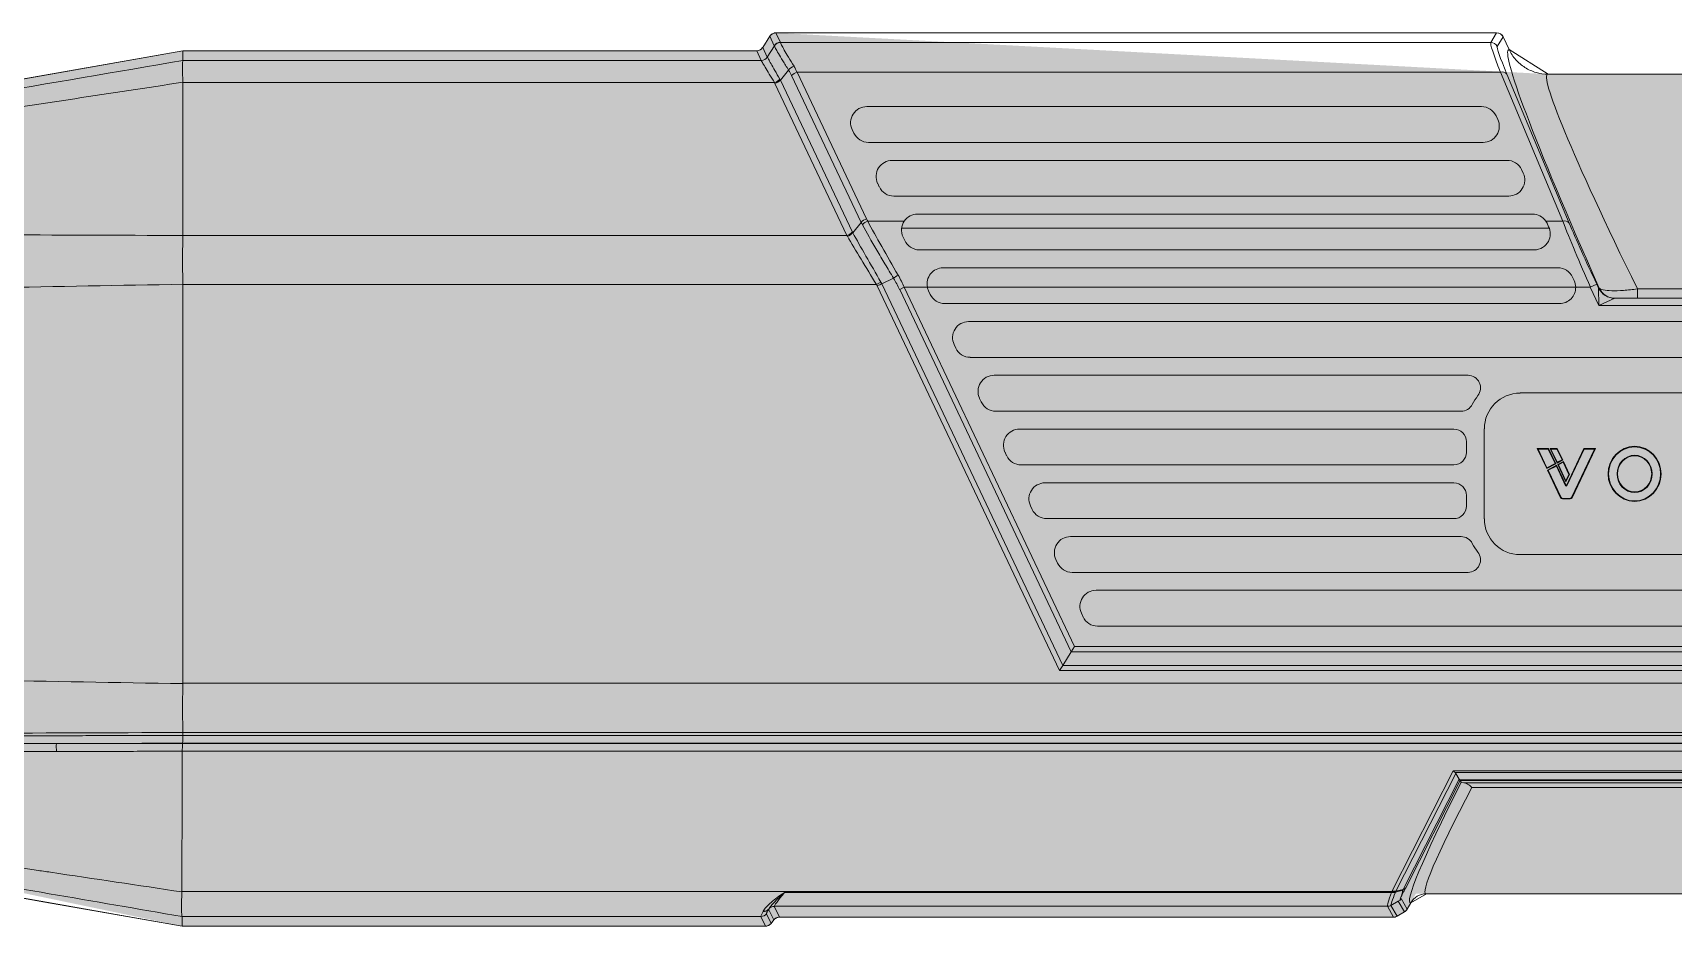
# Model space of a CAD drawing. Header units: millimetres. Extents: x 11482 to 13134, y 681 to 1782.
# Drawn here: x 12838.94 to 12851.9, y 1370.82 to 1377.87 of the extents above; entities that cross this region are included whole.
import ezdxf

# ---------------------------------------------------------------- set-up
doc = ezdxf.new("R2010")
doc.units = ezdxf.units.MM
doc.layers.add('di', color=7, linetype='Continuous')
doc.layers.add('xian', color=250, linetype='Continuous')

# ---------------------------------------------------------------- blocks, each defined once
blk = doc.blocks.new('al-cu')
at = {"layer": 'di', "lineweight": 0, "true_color": 0xffffff}
h = blk.add_hatch(color=7, dxfattribs=at)
h.dxf.hatch_style = 1
h.paths.add_polyline_path([(2170.59, 2624.204), (2170.781, 2618.942), (2170.781, 2618.94), (2170.854, 2617.838), (2170.854, 2614.083), (2170.464, 2611.874), (2170.428, 2611.829), (2170.379, 2611.811), (2170.131, 2610.404), (2170.059, 2610.344), (2169.705, 2610.344), (2169.696, 2610.067), (2169.696, 2610.067), (2169.696, 2610.062), (2169.66, 2609.052), (2169.66, 2609.047), (2169.657, 2609.034), (2169.652, 2609.025), (2169.643, 2609.012), (2169.637, 2609.007), (2169.627, 2609.001), (2169.616, 2608.998), (2169.609, 2608.996), (2169.602, 2608.996), (2169.589, 2608.996), (2169.589, 2607.247), (2164.917, 2607.247), (2164.874, 2608.499), (2164.926, 2608.559), (2164.926, 2609.887), (2164.822, 2609.974), (2164.819, 2610.062), (2164.729, 2610.263), (2164.304, 2610.433), (2163.956, 2612.41), (2164.009, 2612.529), (2163.734, 2614.089), (2163.734, 2618.756), (2163.588, 2624.776), (2163.589, 2624.785), (2163.59, 2624.793), (2163.594, 2624.801), (2163.6, 2624.811), (2163.606, 2624.818), (2163.615, 2624.825), (2163.621, 2624.828), (2163.924, 2624.972), (2163.924, 2628.647), (2163.588, 2634.928), (2163.589, 2634.938), (2163.59, 2634.943), (2163.593, 2634.951), (2163.597, 2634.959), (2163.603, 2634.967), (2163.608, 2634.972), (2163.615, 2634.977), (2163.734, 2635.051), (2163.734, 2639.752), (2164.009, 2641.312), (2164.309, 2643.437), (2164.381, 2643.497), (2164.809, 2643.497), (2164.856, 2644.8), (2164.858, 2644.807), (2164.862, 2644.816), (2164.868, 2644.824), (2164.875, 2644.831), (2164.882, 2644.836), (2164.892, 2644.841), (2164.901, 2644.844), (2164.91, 2644.845), (2164.926, 2644.845), (2164.926, 2646.594), (2169.597, 2646.594), (2169.641, 2645.342), (2169.589, 2645.282), (2169.589, 2644.845), (2169.606, 2644.845), (2169.612, 2644.844), (2169.619, 2644.842), (2169.629, 2644.838), (2169.637, 2644.833), (2169.643, 2644.828), (2169.648, 2644.822), (2169.654, 2644.812), (2169.657, 2644.805), (2169.659, 2644.797), (2169.66, 2644.789), (2169.696, 2643.778), (2170.313, 2642.403), (2170.373, 2642.062), (2170.854, 2639.758), (2170.854, 2635.012), (2170.853, 2635.006), (2170.853, 2635.002), (2170.851, 2634.996), (2170.849, 2634.99), (2170.848, 2634.987), (2170.844, 2634.98), (2170.841, 2634.976), (2170.837, 2634.972), (2170.834, 2634.969), (2170.831, 2634.966), (2170.781, 2634.927), (2170.781, 2629.904), (2170.781, 2629.901), (2170.78, 2629.896), (2170.779, 2629.891), (2170.778, 2629.887), (2170.776, 2629.881), (2170.773, 2629.874), (2170.738, 2629.815), (2170.734, 2629.809), (2170.731, 2629.806), (2170.728, 2629.802), (2170.723, 2629.798), (2170.72, 2629.795), (2170.716, 2629.793), (2170.59, 2629.722)])
at = {"layer": 'di', "color": 18, "lineweight": 0, "true_color": 0x000000}
for points in [[(2170.831, 2634.966), (2170.834, 2634.969), (2170.837, 2634.972), (2170.841, 2634.976), (2170.844, 2634.98), (2170.848, 2634.987), (2170.849, 2634.99), (2170.851, 2634.996), (2170.853, 2635.002), (2170.853, 2635.006), (2170.854, 2635.012), (2170.854, 2639.758), (2170.464, 2641.967)], [(2164.009, 2641.312), (2163.734, 2639.752), (2163.734, 2635.084), (2163.733, 2635.077), (2163.732, 2635.07), (2163.729, 2635.062), (2163.725, 2635.054), (2163.719, 2635.046), (2163.711, 2635.039), (2163.707, 2635.035), (2163.615, 2634.977), (2163.608, 2634.972), (2163.603, 2634.967), (2163.597, 2634.959), (2163.593, 2634.951), (2163.59, 2634.943), (2163.589, 2634.938), (2163.588, 2634.928), (2163.588, 2629.065), (2163.59, 2629.05), (2163.593, 2629.041), (2163.597, 2629.034), (2163.603, 2629.025), (2163.61, 2629.019), (2163.621, 2629.012), (2163.724, 2628.964), (2163.924, 2628.647), (2163.924, 2625.194)], [(2170.59, 2624.204), (2170.59, 2629.637), (2170.664, 2629.764), (2170.716, 2629.793), (2170.72, 2629.795), (2170.723, 2629.798), (2170.728, 2629.802), (2170.731, 2629.806), (2170.734, 2629.809), (2170.738, 2629.815), (2170.773, 2629.874), (2170.776, 2629.881), (2170.778, 2629.887), (2170.779, 2629.891), (2170.78, 2629.896), (2170.781, 2629.901), (2170.781, 2629.904), (2170.781, 2634.899), (2170.781, 2634.907), (2170.782, 2634.912), (2170.783, 2634.915), (2170.784, 2634.918), (2170.785, 2634.922), (2170.787, 2634.925), (2170.788, 2634.928), (2170.79, 2634.93), (2170.792, 2634.933), (2170.794, 2634.935), (2170.796, 2634.938), (2170.799, 2634.941), (2170.801, 2634.943), (2170.803, 2634.945), (2170.831, 2634.966)]]:
    blk.add_lwpolyline(points, dxfattribs=at)
at = {"layer": 'xian', "color": 18, "lineweight": 0, "true_color": 0x000000}
for p, q in [((2164.009, 2641.312), (2163.734, 2639.752)), ((2163.812, 2639.752), (2163.734, 2639.752)), ((2163.734, 2635.084), (2163.734, 2639.752)), ((2163.812, 2635.047), (2163.812, 2639.752)), ((2163.993, 2639.752), (2165.235, 2639.752)), ((2163.993, 2639.752), (2163.993, 2634.94)), ((2165.235, 2634.351), (2165.235, 2639.752)), ((2168.878, 2639.752), (2165.636, 2639.752)), ((2165.636, 2639.752), (2165.636, 2634.11)), ((2168.878, 2639.752), (2168.878, 2614.089)), ((2169.279, 2614.089), (2169.279, 2639.752)), ((2169.302, 2639.752), (2169.279, 2639.752)), ((2169.302, 2639.752), (2169.302, 2614.089)), ((2169.365, 2614.087), (2169.365, 2639.754)), ((2169.365, 2639.754), (2169.365, 2639.754)), ((2169.368, 2639.754), (2169.365, 2639.754)), ((2169.368, 2639.754), (2169.368, 2639.754)), ((2169.368, 2639.754), (2169.368, 2614.086)), ((2169.431, 2614.084), (2169.431, 2639.757)), ((2169.431, 2639.757), (2169.431, 2639.757)), ((2169.437, 2639.757), (2169.431, 2639.757)), ((2170.571, 2629.917), (2170.571, 2639.759)), ((2170.775, 2639.758), (2170.775, 2635.05)), ((2170.854, 2639.758), (2170.854, 2635.012)), ((2163.615, 2634.977), (2163.707, 2635.035)), ((2163.693, 2634.941), (2163.615, 2634.977)), ((2163.694, 2634.94), (2163.785, 2634.998)), ((2163.707, 2635.035), (2163.785, 2634.998)), ((2163.812, 2635.047), (2163.734, 2635.084)), ((2170.715, 2634.987), (2170.803, 2634.945)), ((2170.831, 2634.966), (2170.752, 2635.004)), ((2170.775, 2635.05), (2170.854, 2635.012)), ((2170.803, 2634.945), (2170.831, 2634.966)), ((2163.588, 2634.928), (2163.666, 2634.891)), ((2163.588, 2634.928), (2163.588, 2629.065)), ((2163.666, 2634.891), (2163.666, 2629.113)), ((2163.891, 2634.825), (2163.973, 2634.891)), ((2163.973, 2634.891), (2165.208, 2634.306)), ((2165.235, 2634.351), (2164, 2634.936)), ((2170.579, 2629.921), (2170.579, 2634.859)), ((2170.692, 2634.941), (2170.692, 2629.954)), ((2170.781, 2634.899), (2170.692, 2634.941)), ((2170.781, 2634.899), (2170.781, 2629.904)), ((2163.908, 2634.756), (2165.102, 2634.19)), ((2163.908, 2634.529), (2163.908, 2634.756)), ((2165.13, 2634.234), (2163.936, 2634.8)), ((2163.908, 2629.035), (2163.908, 2634.529)), ((2164.375, 2634.308), (2164.404, 2634.294)), ((2165.13, 2634.234), (2165.215, 2634.303)), ((2164.187, 2634.189), (2164.187, 2629.188)), ((2164.479, 2629.174), (2164.479, 2634.175)), ((2165.12, 2634.181), (2165.12, 2633.884)), ((2164.812, 2634.1), (2164.841, 2634.087)), ((2165.584, 2633.971), (2165.629, 2634.066)), ((2165.616, 2634.074), (2165.636, 2634.11)), ((2165.629, 2634.066), (2168.733, 2632.595)), ((2168.774, 2632.622), (2165.646, 2634.104)), ((2164.625, 2628.981), (2164.625, 2633.982)), ((2164.916, 2633.968), (2164.916, 2628.967)), ((2165.176, 2633.905), (2165.176, 2628.637)), ((2165.249, 2633.893), (2165.278, 2633.879)), ((2165.657, 2633.884), (2165.675, 2633.921)), ((2168.621, 2632.525), (2165.675, 2633.921)), ((2165.062, 2633.775), (2165.062, 2628.774)), ((2165.353, 2633.761), (2165.353, 2628.76)), ((2165.657, 2633.696), (2165.657, 2633.884)), ((2165.657, 2633.884), (2168.58, 2632.499)), ((2165.657, 2628.422), (2165.657, 2633.696)), ((2165.715, 2633.672), (2165.686, 2633.686)), ((2165.499, 2628.567), (2165.499, 2633.568)), ((2165.79, 2628.553), (2165.79, 2633.554)), ((2165.936, 2620.48), (2165.936, 2633.36)), ((2166.153, 2633.465), (2166.123, 2633.479)), ((2166.228, 2620.494), (2166.228, 2633.347)), ((2166.59, 2633.258), (2166.561, 2633.272)), ((2166.373, 2629.298), (2166.373, 2633.153)), ((2166.665, 2629.354), (2166.665, 2633.139)), ((2167.027, 2633.051), (2166.998, 2633.064)), ((2166.81, 2629.413), (2166.81, 2632.946)), ((2167.102, 2629.413), (2167.102, 2632.932)), ((2167.464, 2632.843), (2167.435, 2632.857)), ((2167.248, 2629.413), (2167.248, 2632.739)), ((2167.539, 2629.413), (2167.539, 2632.725)), ((2167.901, 2632.636), (2167.872, 2632.65)), ((2168.621, 2632.525), (2168.733, 2632.595)), ((2168.733, 2632.595), (2168.774, 2632.622)), ((2168.733, 2632.595), (2168.733, 2621.245)), ((2168.774, 2621.219), (2168.774, 2632.622)), ((2167.685, 2629.354), (2167.685, 2632.532)), ((2167.976, 2629.298), (2167.976, 2632.518)), ((2168.339, 2632.429), (2168.309, 2632.443)), ((2168.58, 2632.499), (2168.621, 2632.525)), ((2168.58, 2632.499), (2168.58, 2621.342)), ((2168.621, 2621.316), (2168.621, 2632.525)), ((2168.122, 2621.516), (2168.122, 2632.324)), ((2168.414, 2632.311), (2168.414, 2621.53)), ((2169.591, 2629.419), (2170.567, 2629.915)), ((2170.649, 2629.865), (2170.684, 2629.925)), ((2170.773, 2629.874), (2170.684, 2629.925)), ((2170.692, 2629.954), (2170.781, 2629.904)), ((2170.568, 2629.885), (2169.611, 2629.398)), ((2169.657, 2629.369), (2170.555, 2629.826)), ((2170.542, 2629.805), (2169.669, 2629.361)), ((2170.555, 2629.826), (2170.568, 2629.885)), ((2170.561, 2629.829), (2170.576, 2629.888)), ((2170.628, 2629.843), (2170.641, 2629.851)), ((2170.716, 2629.793), (2170.628, 2629.843)), ((2170.641, 2629.851), (2170.649, 2629.865)), ((2170.649, 2629.865), (2170.738, 2629.815)), ((2170.716, 2629.793), (2170.664, 2629.764)), ((2170.773, 2629.874), (2170.738, 2629.815)), ((2170.59, 2629.637), (2170.59, 2624.204)), ((2169.591, 2629.419), (2169.591, 2624.422)), ((2169.604, 2624.437), (2169.604, 2629.404)), ((2169.611, 2629.398), (2169.657, 2629.369)), ((2169.663, 2629.366), (2169.663, 2624.474)), ((2169.669, 2624.478), (2169.669, 2629.363)), ((2169.669, 2629.361), (2169.683, 2629.354)), ((2167, 2629.311), (2166.913, 2629.311)), ((2167.437, 2629.311), (2167.35, 2629.311)), ((2169.687, 2629.333), (2169.687, 2624.508)), ((2169.725, 2624.575), (2169.725, 2629.266)), ((2163.666, 2629.113), (2163.588, 2629.065)), ((2166.809, 2629.166), (2167.541, 2629.166)), ((2163.621, 2629.012), (2163.699, 2629.06)), ((2163.724, 2628.964), (2163.621, 2629.012)), ((2165.12, 2628.527), (2163.908, 2629.035)), ((2163.923, 2628.982), (2165.135, 2628.475)), ((2164.262, 2629.07), (2164.292, 2629.056)), ((2164.7, 2628.863), (2164.729, 2628.849)), ((2166.517, 2624.969), (2166.517, 2628.874)), ((2167.832, 2628.874), (2167.832, 2624.969)), ((2166.968, 2628.735), (2167.131, 2628.658)), ((2166.973, 2628.728), (2166.968, 2628.735)), ((2166.968, 2628.642), (2166.968, 2628.735)), ((2166.973, 2628.728), (2167.125, 2628.656)), ((2166.973, 2628.645), (2166.973, 2628.728)), ((2163.924, 2625.194), (2163.924, 2628.647)), ((2165.12, 2628.665), (2165.12, 2628.527)), ((2165.137, 2628.655), (2165.166, 2628.642)), ((2166.973, 2628.645), (2166.968, 2628.642)), ((2167.092, 2628.584), (2166.968, 2628.642)), ((2166.973, 2628.623), (2166.968, 2628.63)), ((2166.968, 2628.572), (2166.968, 2628.63)), ((2166.968, 2628.63), (2167.087, 2628.574)), ((2166.973, 2628.575), (2166.968, 2628.572)), ((2167.062, 2628.527), (2166.968, 2628.572)), ((2167.09, 2628.589), (2166.973, 2628.645)), ((2166.973, 2628.575), (2166.973, 2628.623)), ((2166.973, 2628.623), (2167.081, 2628.572)), ((2167.06, 2628.533), (2166.973, 2628.575)), ((2167.081, 2628.572), (2167.06, 2628.533)), ((2167.087, 2628.574), (2167.062, 2628.527)), ((2167.075, 2628.521), (2167.1, 2628.567)), ((2167.081, 2628.572), (2167.087, 2628.574)), ((2167.081, 2628.523), (2167.102, 2628.562)), ((2167.125, 2628.656), (2167.09, 2628.589)), ((2167.09, 2628.589), (2167.092, 2628.584)), ((2167.131, 2628.658), (2167.092, 2628.584)), ((2167.102, 2628.562), (2167.1, 2628.567)), ((2167.1, 2628.567), (2167.241, 2628.501)), ((2167.102, 2628.562), (2167.231, 2628.501)), ((2167.105, 2628.577), (2167.145, 2628.652)), ((2167.111, 2628.579), (2167.105, 2628.577)), ((2167.269, 2628.5), (2167.105, 2628.577)), ((2167.111, 2628.579), (2167.146, 2628.646)), ((2167.271, 2628.504), (2167.111, 2628.579)), ((2167.125, 2628.656), (2167.131, 2628.658)), ((2167.146, 2628.646), (2167.145, 2628.652)), ((2167.145, 2628.652), (2167.369, 2628.545)), ((2167.146, 2628.646), (2167.367, 2628.541)), ((2165.574, 2628.448), (2165.603, 2628.434)), ((2165.657, 2628.303), (2165.657, 2628.422)), ((2166.968, 2628.356), (2167.269, 2628.498)), ((2167.369, 2628.452), (2166.968, 2628.262)), ((2166.973, 2628.353), (2167.271, 2628.494)), ((2167.367, 2628.456), (2166.973, 2628.269)), ((2167.06, 2628.533), (2167.062, 2628.527)), ((2167.081, 2628.523), (2167.075, 2628.521)), ((2167.18, 2628.472), (2167.075, 2628.521)), ((2167.18, 2628.477), (2167.081, 2628.523)), ((2167.231, 2628.501), (2167.18, 2628.477)), ((2167.241, 2628.501), (2167.18, 2628.472)), ((2167.18, 2628.477), (2167.18, 2628.472)), ((2167.231, 2628.501), (2167.241, 2628.501)), ((2167.271, 2628.504), (2167.269, 2628.5)), ((2167.271, 2628.494), (2167.269, 2628.498)), ((2167.367, 2628.541), (2167.369, 2628.545)), ((2167.367, 2628.456), (2167.369, 2628.452)), ((2167.375, 2628.529), (2167.375, 2628.468)), ((2167.375, 2628.529), (2167.379, 2628.529)), ((2167.375, 2628.468), (2167.379, 2628.468)), ((2167.379, 2628.529), (2167.379, 2628.468)), ((2165.632, 2628.251), (2165.657, 2628.303)), ((2165.805, 2628.233), (2165.657, 2628.303)), ((2166.973, 2628.353), (2166.968, 2628.356)), ((2166.968, 2628.262), (2166.968, 2628.356)), ((2166.973, 2628.269), (2166.973, 2628.353)), ((2165.632, 2628.251), (2165.664, 2628.236)), ((2165.805, 2628.233), (2165.664, 2628.236)), ((2165.664, 2628.235), (2165.664, 2628.232)), ((2165.747, 2628.104), (2165.805, 2628.233)), ((2165.805, 2625.608), (2165.805, 2628.233)), ((2166.973, 2628.269), (2166.968, 2628.262)), ((2167.175, 2628.154), (2167.175, 2628.159)), ((2165.747, 2628.104), (2165.747, 2625.737)), ((2167.175, 2628.086), (2167.175, 2628.082)), ((2165.671, 2627.92), (2165.747, 2627.92)), ((2165.671, 2627.92), (2165.671, 2625.92)), ((2166.955, 2627.943), (2166.95, 2627.943)), ((2167.023, 2627.943), (2167.027, 2627.943)), ((2167.327, 2627.943), (2167.322, 2627.943)), ((2167.395, 2627.943), (2167.399, 2627.943)), ((2167.175, 2627.8), (2167.175, 2627.804)), ((2167.175, 2627.731), (2167.175, 2627.727))]:
    blk.add_line(p, q, dxfattribs=at)
at = {"layer": 'xian', "color": 18, "lineweight": 0, "true_color": 0x000000, "flags": 128}
for points in [[(2170.464, 2641.967), (2170.657, 2640.876), (2170.854, 2639.758)], [(2170.571, 2639.759), (2170.347, 2639.759), (2169.95, 2639.758), (2169.437, 2639.757)], [(2170.775, 2639.758), (2170.814, 2639.758), (2170.854, 2639.758)]]:
    blk.add_lwpolyline(points, dxfattribs=at)
at = {"layer": 'xian', "color": 18, "lineweight": 0, "true_color": 0x000000}
for centre, radius, start, end in [((2169.39, 2640.527), 0.255, 80.4944, 94.886), ((2170.751, 2634.941), 0.0584, 128.8061, 179.9205), ((2170.679, 2635.026), 0.0532, 311.0859, 5.7202), ((2170.681, 2635.028), 0.0537, 309.9975, 5.2694), ((2170.716, 2635.05), 0.0584, 307.8223, 359.9207), ((2163.724, 2634.891), 0.0584, 122.3544, 179.9213), ((2163.91, 2634.963), 0.0864, 309.1217, 344.2172), ((2163.99, 2634.736), 0.0843, 130.333, 166.3298), ((2164.319, 2634.189), 0.131, 64.6422, 180), ((2164.348, 2634.175), 0.131, 0, 64.6422), ((2165.153, 2634.37), 0.0843, 310.333, 346.3298), ((2165.203, 2634.156), 0.0871, 128.1169, 163.3545), ((2164.756, 2633.982), 0.131, 64.6422, 180), ((2164.785, 2633.968), 0.131, 0, 64.6422), ((2165.193, 2633.775), 0.131, 123.9021, 180), ((2165.63, 2633.568), 0.131, 64.6422, 78.2264), ((2165.659, 2633.554), 0.131, 0, 64.6422), ((2166.067, 2633.36), 0.131, 64.6422, 180), ((2166.096, 2633.347), 0.131, 0, 64.6422), ((2166.504, 2633.153), 0.131, 64.6422, 180), ((2166.534, 2633.139), 0.131, 0, 64.6422), ((2166.942, 2632.946), 0.131, 64.6422, 180), ((2166.971, 2632.932), 0.131, 0, 64.6422), ((2167.379, 2632.739), 0.131, 64.6422, 180), ((2167.408, 2632.725), 0.131, 0, 64.6422), ((2167.816, 2632.532), 0.131, 64.6422, 180), ((2167.845, 2632.518), 0.131, 0, 64.6422), ((2168.253, 2632.324), 0.131, 64.6422, 180), ((2168.282, 2632.311), 0.131, 0, 64.6422), ((2170.507, 2629.901), 0.0661, 347.4612, 14.5809), ((2170.514, 2629.906), 0.0666, 345.4758, 12.6268), ((2166.913, 2629.413), 0.102, 180, 270), ((2167, 2629.413), 0.102, 270, 0), ((2167.35, 2629.413), 0.102, 180, 270), ((2167.437, 2629.413), 0.102, 270, 0), ((2166.475, 2629.298), 0.102, 180, 308.198), ((2166.809, 2628.874), 0.437, 117.1434, 128.198), ((2166.563, 2629.354), 0.102, 297.1434, 0), ((2167.787, 2629.354), 0.102, 180, 242.8566), ((2167.541, 2628.874), 0.437, 51.802, 62.8566), ((2167.874, 2629.298), 0.102, 231.802, 0), ((2163.724, 2629.113), 0.0584, 180.1065, 244.5319), ((2164.319, 2629.188), 0.131, 180, 244.6422), ((2164.348, 2629.174), 0.131, 244.6422, 0), ((2166.809, 2628.874), 0.291, 90, 180), ((2167.541, 2628.874), 0.291, 0, 90), ((2163.952, 2629.019), 0.047, 160.4562, 231.7352), ((2164.756, 2628.981), 0.131, 180, 244.6422), ((2164.785, 2628.967), 0.131, 244.6422, 0), ((2165.193, 2628.774), 0.131, 180, 236.0979), ((2165.164, 2628.512), 0.047, 160.4562, 231.7352), ((2165.659, 2628.553), 0.131, 268.9585, 0), ((2165.601, 2628.104), 0.146, 0.1068, 64.5354), ((2165.602, 2628.103), 0.145, 0.0221, 64.7443), ((2165.602, 2628.1), 0.145, 0.0221, 64.7443)]:
    blk.add_arc(centre, radius, start, end, dxfattribs=at)
at = {"layer": 'xian', "color": 18, "lineweight": 0, "true_color": 0x000000, "extrusion": (0, 0, -1)}
for centre, major_axis, ratio, start_param, end_param in [((2165.636, 2643.228), (0, 3.476), 0.167678, 3.141593, 3.146231), ((2168.878, 2643.228), (0, 3.476), 0.167678, 3.136954, 3.141593), ((2163.646, 2634.928), (-0.0528, 0.025), 0.99827, 5.841278, 6.84763), ((2163.675, 2635.085), (-0.0528, 0.025), 0.99827, 2.699686, 3.706037), ((2170.156, 2634.54), (0.597, 0.463), 0.041402, 5.956105, 6.26214), ((2170.12, 2634.586), (0.656, 0.463), 0.040295, 5.95246, 6.258495), ((2170.795, 2635.013), (-0.0528, 0.0249), 0.998274, 2.701788, 3.612568), ((2164.445, 2635.349), (0.78, 0.457), 0.040554, 3.087974, 3.112158), ((2164.414, 2635.398), (0.722, 0.457), 0.042026, 3.090664, 3.11501), ((2170.314, 2634.601), (0.379, 0.339), 0.042479, 5.52565, 6.268059), ((2170.839, 2634.899), (-0.0528, 0.0249), 0.998274, 5.84338, 6.75416), ((2164.445, 2635.32), (0.74, 0.382), 0.653208, 2.65528, 2.744789), ((2164.433, 2635.364), (0.664, 0.42), 0.679418, 2.735612, 2.825121), ((2165.649, 2634.807), (0.589, 0.373), 0.679418, 2.720661, 2.735612), ((2165.636, 2634.851), (0.504, 0.418), 0.699925, 2.835718, 2.855102), ((2165.657, 2634.683), (-0.594, 0.779), 0.650063, 4.006361, 4.132682), ((2165.675, 2634.721), (-0.511, 0.807), 0.63269, 3.926991, 4.053312), ((2170.722, 2629.904), (-0.0508, 0.0288), 0.998136, 2.627656, 3.154708), ((2167.186, 2627.794), (3.478, 1.974), 0.045578, 5.538864, 6.306857), ((2170.687, 2629.844), (0.0508, -0.0288), 0.998136, 0.013115, 0.540167), ((2167.257, 2627.668), (3.332, 1.974), 0.046557, 5.57343, 6.310764), ((2169.551, 2629.419), (0.0569, -0.0349), 0.365956, 5.250503, 5.637606), ((2169.663, 2629.476), (0.0535, 0.078), 0.441722, 3.121578, 3.326889), ((2169.71, 2629.447), (0.0535, 0.078), 0.441722, 2.961994, 3.121578), ((2169.671, 2629.427), (0.0015, 0.0661), 0.062888, 3.176329, 3.348289), ((2164.445, 2628.769), (0.78, -0.343), 0.044991, 3.174983, 3.933778), ((2163.646, 2629.065), (0.0497, 0.0306), 0.998053, 2.566276, 3.692735), ((2164.42, 2628.716), (0.722, -0.343), 0.047334, 3.172267, 3.931062), ((2167.407, 2627.217), (3.682, -1.75), 0.047334, 3.124072, 4.196837), ((2167.257, 2626.902), (3.332, -1.75), 0.050256, 3.115197, 4.189891), ((2165.657, 2628.261), (0.78, -0.343), 0.044991, 3.933778, 4.692613), ((2165.632, 2628.209), (0.722, -0.343), 0.047334, 3.931062, 4.689898), ((2165.868, 2628.138), (0.204, -0.097), 0.047334, 3.119101, 3.171461), ((2165.805, 2628.007), (-0.0581, 0.0974), 0.053674, 6.193414, 6.245774)]:
    blk.add_ellipse(centre, major_axis=major_axis, ratio=ratio, start_param=start_param, end_param=end_param, dxfattribs=at)
at = {"layer": 'xian', "color": 18, "lineweight": 0, "true_color": 0x000000}
for points in [[(2169.278, 2639.752), (2169.283, 2640.939), (2169.287, 2642.126), (2169.284, 2643.311)], [(2168.816, 2642.987), (2168.843, 2641.909), (2168.864, 2640.83), (2168.881, 2639.752)], [(2165.236, 2639.752), (2165.232, 2640.785), (2165.229, 2641.818), (2165.23, 2642.849)], [(2165.695, 2642.83), (2165.67, 2641.804), (2165.65, 2640.778), (2165.633, 2639.752)], [(2170.403, 2641.919), (2170.528, 2641.198), (2170.651, 2640.478), (2170.775, 2639.758)], [(2164.256, 2641.51), (2164.168, 2640.923), (2164.079, 2640.337), (2163.99, 2639.752)], [(2164.091, 2641.376), (2163.998, 2640.834), (2163.905, 2640.293), (2163.813, 2639.752)], [(2163.813, 2639.752), (2163.813, 2639.752), (2163.812, 2639.752), (2163.812, 2639.752)], [(2163.99, 2639.752), (2163.991, 2639.752), (2163.992, 2639.752), (2163.993, 2639.752)], [(2165.235, 2639.752), (2165.235, 2639.752), (2165.236, 2639.752), (2165.236, 2639.752)], [(2169.278, 2639.752), (2169.279, 2639.752), (2169.279, 2639.752), (2169.279, 2639.752)], [(2169.302, 2639.752), (2169.319, 2639.752), (2169.344, 2639.752), (2169.365, 2639.754)], [(2169.302, 2639.752), (2169.302, 2639.752), (2169.302, 2639.752), (2169.302, 2639.752)], [(2169.368, 2639.754), (2169.389, 2639.756), (2169.414, 2639.756), (2169.431, 2639.757)], [(2170.571, 2639.759), (2170.572, 2639.759), (2170.574, 2639.759), (2170.575, 2639.759)], [(2170.775, 2639.758), (2170.775, 2639.758), (2170.775, 2639.758), (2170.775, 2639.758)], [(2163.785, 2634.998), (2163.802, 2635.008), (2163.812, 2635.028), (2163.812, 2635.047)], [(2170.715, 2634.987), (2170.715, 2634.986), (2170.714, 2634.986), (2170.714, 2634.986)], [(2170.732, 2635.031), (2170.733, 2635.032), (2170.733, 2635.032), (2170.734, 2635.033)], [(2163.667, 2634.891), (2163.667, 2634.911), (2163.678, 2634.93), (2163.694, 2634.94)], [(2163.973, 2634.891), (2163.986, 2634.902), (2163.996, 2634.919), (2164, 2634.936)], [(2164, 2634.936), (2163.998, 2634.937), (2163.996, 2634.938), (2163.993, 2634.94)], [(2163.86, 2634.78), (2163.864, 2634.798), (2163.876, 2634.815), (2163.891, 2634.825)], [(2165.215, 2634.303), (2165.227, 2634.313), (2165.238, 2634.33), (2165.243, 2634.346)], [(2165.102, 2634.19), (2165.106, 2634.207), (2165.117, 2634.224), (2165.13, 2634.234)], [(2165.102, 2634.19), (2165.108, 2634.187), (2165.114, 2634.184), (2165.12, 2634.181)], [(2165.629, 2634.066), (2165.633, 2634.076), (2165.64, 2634.09), (2165.646, 2634.104)], [(2165.647, 2634.104), (2165.643, 2634.106), (2165.64, 2634.108), (2165.636, 2634.11)], [(2165.559, 2633.934), (2165.567, 2633.948), (2165.576, 2633.961), (2165.584, 2633.971)], [(2170.568, 2629.885), (2170.57, 2629.894), (2170.57, 2629.905), (2170.567, 2629.915)], [(2170.576, 2629.888), (2170.578, 2629.897), (2170.578, 2629.908), (2170.575, 2629.919)], [(2170.684, 2629.925), (2170.689, 2629.933), (2170.692, 2629.944), (2170.692, 2629.954)], [(2170.555, 2629.825), (2170.553, 2629.817), (2170.548, 2629.809), (2170.542, 2629.805)], [(2170.664, 2629.764), (2170.619, 2629.738), (2170.59, 2629.689), (2170.59, 2629.637)], [(2170.613, 2629.841), (2170.63, 2629.849), (2170.64, 2629.852), (2170.641, 2629.851)], [(2169.663, 2629.366), (2169.667, 2629.366), (2169.668, 2629.364), (2169.669, 2629.363)], [(2169.687, 2629.333), (2169.686, 2629.347), (2169.684, 2629.353), (2169.683, 2629.354)], [(2165.137, 2628.655), (2165.131, 2628.658), (2165.125, 2628.661), (2165.12, 2628.665)], [(2165.657, 2628.422), (2165.638, 2628.422), (2165.62, 2628.426), (2165.603, 2628.434)], [(2167.271, 2628.494), (2167.275, 2628.496), (2167.275, 2628.502), (2167.271, 2628.504)], [(2167.367, 2628.541), (2167.372, 2628.539), (2167.375, 2628.534), (2167.375, 2628.529)], [(2167.375, 2628.468), (2167.375, 2628.463), (2167.372, 2628.458), (2167.367, 2628.456)], [(2167.369, 2628.545), (2167.375, 2628.542), (2167.379, 2628.536), (2167.379, 2628.529)], [(2167.379, 2628.468), (2167.379, 2628.461), (2167.375, 2628.455), (2167.369, 2628.452)], [(2166.95, 2627.943), (2166.95, 2628.063), (2167.054, 2628.159), (2167.175, 2628.159)], [(2166.955, 2627.943), (2166.955, 2628.061), (2167.056, 2628.154), (2167.175, 2628.154)], [(2167.175, 2628.159), (2167.296, 2628.159), (2167.399, 2628.063), (2167.399, 2627.943)], [(2167.175, 2628.154), (2167.294, 2628.154), (2167.395, 2628.061), (2167.395, 2627.943)], [(2167.175, 2628.086), (2167.093, 2628.086), (2167.023, 2628.023), (2167.023, 2627.943)], [(2167.175, 2628.082), (2167.095, 2628.082), (2167.027, 2628.02), (2167.027, 2627.943)], [(2167.327, 2627.943), (2167.327, 2628.023), (2167.257, 2628.086), (2167.175, 2628.086)], [(2167.322, 2627.943), (2167.322, 2628.02), (2167.255, 2628.082), (2167.175, 2628.082)], [(2167.175, 2627.727), (2167.054, 2627.727), (2166.95, 2627.822), (2166.95, 2627.943)], [(2167.175, 2627.731), (2167.056, 2627.731), (2166.955, 2627.825), (2166.955, 2627.943)], [(2167.023, 2627.943), (2167.023, 2627.863), (2167.093, 2627.8), (2167.175, 2627.8)], [(2167.027, 2627.943), (2167.027, 2627.866), (2167.095, 2627.804), (2167.175, 2627.804)], [(2167.395, 2627.943), (2167.395, 2627.825), (2167.294, 2627.731), (2167.175, 2627.731)], [(2167.399, 2627.943), (2167.399, 2627.822), (2167.296, 2627.727), (2167.175, 2627.727)], [(2167.175, 2627.8), (2167.257, 2627.8), (2167.327, 2627.863), (2167.327, 2627.943)], [(2167.175, 2627.804), (2167.255, 2627.804), (2167.322, 2627.866), (2167.322, 2627.943)]]:
    blk.add_open_spline(points, degree=3, dxfattribs=at)
for points, knots in [([(2170.575, 2639.759), (2170.521, 2640.116), (2170.468, 2640.472), (2170.415, 2640.829), (2170.409, 2640.867), (2170.404, 2640.906), (2170.398, 2640.944), (2170.355, 2641.232), (2170.313, 2641.519), (2170.27, 2641.807)], [0, 0, 0, 0, 0.003753137, 0.003753137, 0.003753137, 0.004156574, 0.004156574, 0.004156574, 0.007181168, 0.007181168, 0.007181168, 0.007181168]), ([(2169.302, 2639.752), (2169.303, 2640.005), (2169.303, 2640.259), (2169.304, 2640.513), (2169.304, 2640.587), (2169.305, 2640.661), (2169.305, 2640.734), (2169.305, 2640.896), (2169.306, 2641.057), (2169.306, 2641.219), (2169.306, 2641.222), (2169.306, 2641.225), (2169.306, 2641.228)], [0, 0, 0, 0, 0.002658156, 0.002658156, 0.002658156, 0.003432388, 0.003432388, 0.003432388, 0.005124457, 0.005124457, 0.005124457, 0.00515807, 0.00515807, 0.00515807, 0.00515807]), ([(2169.369, 2640.781), (2169.369, 2640.857), (2169.369, 2640.933), (2169.369, 2641.01), (2169.369, 2641.071), (2169.369, 2641.133), (2169.37, 2641.195)], [0, 0, 0, 0, 0.000800255, 0.000800255, 0.000800255, 0.001447917, 0.001447917, 0.001447917, 0.001447917]), ([(2169.433, 2641.162), (2169.433, 2641.11), (2169.433, 2641.059), (2169.433, 2641.007), (2169.433, 2640.931), (2169.433, 2640.854), (2169.432, 2640.778)], [0, 0, 0, 0, 0.000541987, 0.000541987, 0.000541987, 0.001342194, 0.001342194, 0.001342194, 0.001342194]), ([(2169.369, 2640.781), (2169.369, 2640.764), (2169.369, 2640.748), (2169.369, 2640.732), (2169.368, 2640.658), (2169.368, 2640.584), (2169.368, 2640.51), (2169.367, 2640.258), (2169.366, 2640.006), (2169.365, 2639.754)], [0.001519467, 0.001519467, 0.001519467, 0.001519467, 0.001691885, 0.001691885, 0.001691885, 0.002466038, 0.002466038, 0.002466038, 0.005107544, 0.005107544, 0.005107544, 0.005107544]), ([(2169.368, 2639.754), (2169.368, 2639.791), (2169.368, 2639.828), (2169.368, 2639.865), (2169.368, 2639.992), (2169.368, 2640.12), (2169.368, 2640.248), (2169.368, 2640.322), (2169.368, 2640.396), (2169.368, 2640.469), (2169.369, 2640.573), (2169.369, 2640.677), (2169.369, 2640.781)], [0.000000013, 0.000000013, 0.000000013, 0.000000013, 0.000386506, 0.000386506, 0.000386506, 0.001724638, 0.001724638, 0.001724638, 0.002499246, 0.002499246, 0.002499246, 0.003588194, 0.003588194, 0.003588194, 0.003588194]), ([(2169.432, 2640.778), (2169.432, 2640.675), (2169.432, 2640.571), (2169.432, 2640.467), (2169.432, 2640.393), (2169.432, 2640.319), (2169.432, 2640.245), (2169.431, 2640.083), (2169.431, 2639.92), (2169.431, 2639.757)], [0.00134221, 0.00134221, 0.00134221, 0.00134221, 0.002431097, 0.002431097, 0.002431097, 0.003205665, 0.003205665, 0.003205665, 0.004914589, 0.004914589, 0.004914589, 0.004914589]), ([(2170.575, 2639.759), (2170.604, 2639.761), (2170.631, 2639.762), (2170.678, 2639.763), (2170.698, 2639.763), (2170.75, 2639.763), (2170.77, 2639.761), (2170.775, 2639.758)], [0, 0, 0, 0, 0.25, 0.25, 0.5, 0.5, 1, 1, 1, 1]), ([(2163.99, 2639.752), (2163.937, 2639.754), (2163.896, 2639.756), (2163.834, 2639.755), (2163.817, 2639.754), (2163.813, 2639.752)], [0, 0, 0, 0, 0.5, 0.5, 1, 1, 1, 1]), ([(2165.633, 2639.752), (2165.56, 2639.754), (2165.489, 2639.754), (2165.352, 2639.754), (2165.29, 2639.753), (2165.236, 2639.752)], [0, 0, 0, 0, 0.5, 0.5, 1, 1, 1, 1]), ([(2169.278, 2639.752), (2169.225, 2639.753), (2169.163, 2639.754), (2169.026, 2639.754), (2168.955, 2639.754), (2168.881, 2639.752)], [0, 0, 0, 0, 0.5, 0.5, 1, 1, 1, 1]), ([(2163.785, 2634.998), (2163.787, 2634.997), (2163.793, 2634.993), (2163.811, 2634.983), (2163.824, 2634.976), (2163.871, 2634.949), (2163.914, 2634.925), (2163.965, 2634.896)], [0, 0, 0, 0, 0.25, 0.25, 0.5, 0.5, 1, 1, 1, 1]), ([(2163.993, 2634.94), (2163.942, 2634.97), (2163.899, 2634.996), (2163.851, 2635.024), (2163.839, 2635.032), (2163.82, 2635.043), (2163.814, 2635.046), (2163.812, 2635.047)], [0, 0, 0, 0, 0.5, 0.5, 0.75, 0.75, 1, 1, 1, 1]), ([(2170.732, 2635.031), (2170.712, 2635.02), (2170.687, 2634.998), (2170.634, 2634.937), (2170.606, 2634.899), (2170.579, 2634.859)], [0, 0, 0, 0, 0.5, 0.5, 1, 1, 1, 1]), ([(2170.714, 2634.986), (2170.703, 2634.98), (2170.684, 2634.965), (2170.637, 2634.92), (2170.609, 2634.891), (2170.579, 2634.859)], [0, 0, 0, 0, 0.5, 0.5, 1, 1, 1, 1]), ([(2163.667, 2634.891), (2163.67, 2634.89), (2163.677, 2634.887), (2163.698, 2634.877), (2163.712, 2634.869), (2163.762, 2634.841), (2163.806, 2634.813), (2163.86, 2634.78)], [0, 0, 0, 0, 0.25, 0.25, 0.5, 0.5, 1, 1, 1, 1]), ([(2163.891, 2634.825), (2163.864, 2634.842), (2163.838, 2634.858), (2163.793, 2634.885), (2163.774, 2634.898), (2163.739, 2634.918), (2163.725, 2634.926), (2163.704, 2634.936), (2163.697, 2634.94), (2163.694, 2634.94)], [0, 0, 0, 0, 0.25, 0.25, 0.5, 0.5, 0.75, 0.75, 1, 1, 1, 1]), ([(2163.965, 2634.896), (2163.968, 2634.895), (2163.97, 2634.893), (2163.973, 2634.891), (2163.973, 2634.891), (2163.973, 2634.891), (2163.973, 2634.891)], [0, 0, 0, 0, 0.00004254182, 0.00004254182, 0.00004254182, 0.00004260182, 0.00004260182, 0.00004260182, 0.00004260182]), ([(2165.215, 2634.303), (2165.271, 2634.271), (2165.334, 2634.235), (2165.472, 2634.156), (2165.544, 2634.115), (2165.616, 2634.074)], [0, 0, 0, 0, 0.5, 0.5, 1, 1, 1, 1]), ([(2165.636, 2634.11), (2165.566, 2634.152), (2165.496, 2634.195), (2165.361, 2634.276), (2165.299, 2634.313), (2165.243, 2634.346)], [0, 0, 0, 0, 0.5, 0.5, 1, 1, 1, 1]), ([(2165.12, 2634.181), (2165.183, 2634.147), (2165.252, 2634.109), (2165.402, 2634.025), (2165.479, 2633.98), (2165.559, 2633.934)], [0, 0, 0, 0, 0.5, 0.5, 1, 1, 1, 1]), ([(2165.149, 2634.224), (2165.143, 2634.228), (2165.136, 2634.231), (2165.13, 2634.234), (2165.13, 2634.234), (2165.13, 2634.234), (2165.13, 2634.234)], [0, 0, 0, 0, 0.00009791017, 0.00009791017, 0.00009791017, 0.00009797017, 0.00009797017, 0.00009797017, 0.00009797017]), ([(2165.584, 2633.971), (2165.545, 2633.994), (2165.506, 2634.018), (2165.43, 2634.063), (2165.392, 2634.086), (2165.281, 2634.151), (2165.212, 2634.19), (2165.149, 2634.224)], [0, 0, 0, 0, 0.25, 0.25, 0.5, 0.5, 1, 1, 1, 1]), ([(2165.616, 2634.074), (2165.621, 2634.071), (2165.625, 2634.069), (2165.629, 2634.066), (2165.629, 2634.066), (2165.629, 2634.066), (2165.629, 2634.066)], [0, 0, 0, 0, 0.00004955028, 0.00004955028, 0.00004955028, 0.00004961028, 0.00004961028, 0.00004961028, 0.00004961028]), ([(2165.12, 2633.884), (2165.138, 2633.896), (2165.159, 2633.903), (2165.203, 2633.907), (2165.227, 2633.904), (2165.249, 2633.893)], [0, 0, 0, 0, 0.5, 0.5, 1, 1, 1, 1]), ([(2165.278, 2633.879), (2165.299, 2633.87), (2165.318, 2633.854), (2165.345, 2633.812), (2165.353, 2633.787), (2165.353, 2633.761)], [0, 0, 0, 0, 0.5, 0.5, 1, 1, 1, 1]), ([(2165.499, 2633.568), (2165.499, 2633.607), (2165.517, 2633.645), (2165.577, 2633.694), (2165.618, 2633.704), (2165.657, 2633.696)], [0, 0, 0, 0, 0.5, 0.5, 1, 1, 1, 1]), ([(2170.567, 2629.915), (2170.567, 2629.916), (2170.567, 2629.916), (2170.568, 2629.916), (2170.568, 2629.916), (2170.569, 2629.917), (2170.57, 2629.917), (2170.57, 2629.917), (2170.571, 2629.917), (2170.571, 2629.917)], [0, 0, 0, 0, 0.0000048497, 0.0000048497, 0.0000048497, 0.00001509146, 0.00001509146, 0.00001509146, 0.0000222637, 0.0000222637, 0.0000222637, 0.0000222637]), ([(2170.571, 2629.917), (2170.572, 2629.918), (2170.573, 2629.918), (2170.573, 2629.918), (2170.574, 2629.919), (2170.575, 2629.919), (2170.575, 2629.919)], [0, 0, 0, 0, 0.00001003892, 0.00001003892, 0.00001003892, 0.00001999326, 0.00001999326, 0.00001999326, 0.00001999326]), ([(2170.576, 2629.888), (2170.576, 2629.888), (2170.576, 2629.888), (2170.576, 2629.888), (2170.575, 2629.888), (2170.574, 2629.888), (2170.574, 2629.887), (2170.573, 2629.887), (2170.572, 2629.887), (2170.572, 2629.886)], [-0.00000006, -0.00000006, -0.00000006, -0.00000006, 0, 0, 0, 0.00000958665, 0.00000958665, 0.00000958665, 0.00001931566, 0.00001931566, 0.00001931566, 0.00001931566]), ([(2170.575, 2629.919), (2170.576, 2629.919), (2170.576, 2629.919), (2170.576, 2629.919), (2170.577, 2629.92), (2170.578, 2629.92), (2170.579, 2629.921)], [0, 0, 0, 0, 0.00000452341, 0.00000452341, 0.00000452341, 0.00001832361, 0.00001832361, 0.00001832361, 0.00001832361]), ([(2170.578, 2629.889), (2170.578, 2629.889), (2170.577, 2629.889), (2170.576, 2629.888), (2170.576, 2629.888), (2170.576, 2629.888), (2170.576, 2629.888)], [0, 0, 0, 0, 0.00001401985, 0.00001401985, 0.00001401985, 0.00001407985, 0.00001407985, 0.00001407985, 0.00001407985]), ([(2170.684, 2629.925), (2170.682, 2629.925), (2170.671, 2629.923), (2170.635, 2629.911), (2170.609, 2629.901), (2170.578, 2629.889)], [0, 0, 0, 0, 0.5, 0.5, 1, 1, 1, 1]), ([(2170.579, 2629.921), (2170.612, 2629.932), (2170.639, 2629.941), (2170.678, 2629.952), (2170.69, 2629.955), (2170.692, 2629.954)], [0, 0, 0, 0, 0.5, 0.5, 1, 1, 1, 1]), ([(2170.613, 2629.841), (2170.607, 2629.838), (2170.601, 2629.836), (2170.595, 2629.833), (2170.589, 2629.829), (2170.582, 2629.826), (2170.575, 2629.822), (2170.57, 2629.82), (2170.564, 2629.817), (2170.558, 2629.814), (2170.556, 2629.812), (2170.553, 2629.811), (2170.55, 2629.81), (2170.55, 2629.809), (2170.549, 2629.809), (2170.548, 2629.809), (2170.548, 2629.808), (2170.547, 2629.808), (2170.546, 2629.808), (2170.546, 2629.807), (2170.545, 2629.807), (2170.544, 2629.807), (2170.543, 2629.806), (2170.543, 2629.806), (2170.542, 2629.805)], [0, 0, 0, 0, 0.0000878933, 0.0000878933, 0.0000878933, 0.000189639, 0.000189639, 0.000189639, 0.0002762004, 0.0002762004, 0.0002762004, 0.0003171672, 0.0003171672, 0.0003171672, 0.0003274089, 0.0003274089, 0.0003274089, 0.0003376507, 0.0003376507, 0.0003376507, 0.0003478924, 0.0003478924, 0.0003478924, 0.0003591491, 0.0003591491, 0.0003591491, 0.0003591491]), ([(2170.555, 2629.826), (2170.555, 2629.826), (2170.555, 2629.826), (2170.555, 2629.826), (2170.555, 2629.826), (2170.556, 2629.826), (2170.557, 2629.827), (2170.558, 2629.827), (2170.558, 2629.827), (2170.559, 2629.828), (2170.56, 2629.828), (2170.56, 2629.828), (2170.561, 2629.829), (2170.561, 2629.829), (2170.561, 2629.829), (2170.561, 2629.829), (2170.561, 2629.829), (2170.561, 2629.829), (2170.561, 2629.829)], [-0.00000006, -0.00000006, -0.00000006, -0.00000006, 0, 0, 0, 0.00001077653, 0.00001077653, 0.00001077653, 0.0000216137, 0.0000216137, 0.0000216137, 0.00003245142, 0.00003245142, 0.00003245142, 0.00003398347, 0.00003398347, 0.00003398347, 0.00003404347, 0.00003404347, 0.00003404347, 0.00003404347]), ([(2170.561, 2629.829), (2170.566, 2629.83), (2170.576, 2629.831), (2170.589, 2629.834), (2170.601, 2629.837), (2170.609, 2629.84), (2170.613, 2629.841)], [0, 0, 0, 0, 0.2490659, 0.4998943, 0.7450016, 1, 1, 1, 1]), ([(2170.572, 2629.886), (2170.571, 2629.886), (2170.571, 2629.886), (2170.57, 2629.886), (2170.57, 2629.886), (2170.569, 2629.885), (2170.568, 2629.885), (2170.568, 2629.885), (2170.568, 2629.885), (2170.568, 2629.885)], [0, 0, 0, 0, 0.00000756553, 0.00000756553, 0.00000756553, 0.00001830815, 0.00001830815, 0.00001830815, 0.00001836815, 0.00001836815, 0.00001836815, 0.00001836815]), ([(2169.687, 2629.333), (2169.688, 2629.323), (2169.692, 2629.312), (2169.705, 2629.29), (2169.714, 2629.278), (2169.725, 2629.266)], [0, 0, 0, 0, 0.5, 0.5, 1, 1, 1, 1]), ([(2163.724, 2628.964), (2163.754, 2628.949), (2163.782, 2628.931), (2163.831, 2628.888), (2163.852, 2628.862), (2163.888, 2628.807), (2163.901, 2628.776), (2163.92, 2628.713), (2163.924, 2628.68), (2163.924, 2628.647)], [0, 0, 0, 0, 0.25, 0.25, 0.5, 0.5, 0.75, 0.75, 1, 1, 1, 1]), ([(2165.353, 2628.76), (2165.353, 2628.735), (2165.346, 2628.711), (2165.321, 2628.671), (2165.304, 2628.655), (2165.265, 2628.634), (2165.244, 2628.629), (2165.203, 2628.629), (2165.184, 2628.633), (2165.166, 2628.642)], [0, 0, 0, 0, 0.25, 0.25, 0.5, 0.5, 0.75, 0.75, 1, 1, 1, 1]), ([(2165.574, 2628.448), (2165.551, 2628.459), (2165.533, 2628.476), (2165.506, 2628.517), (2165.499, 2628.542), (2165.499, 2628.567)], [0, 0, 0, 0, 0.5, 0.5, 1, 1, 1, 1]), ([(2167.269, 2628.498), (2167.269, 2628.498), (2167.269, 2628.498), (2167.269, 2628.498), (2167.27, 2628.498), (2167.27, 2628.499), (2167.269, 2628.5)], [5.157686, 5.157686, 5.157686, 5.157686, 5.157691, 5.157691, 5.157691, 7.408679, 7.408679, 7.408679, 7.408679]), ([(2165.664, 2628.232), (2165.676, 2628.221), (2165.684, 2628.185), (2165.686, 2628.101), (2165.685, 2628.068), (2165.68, 2627.997), (2165.676, 2627.959), (2165.671, 2627.92)], [0, 0, 0, 0, 0.5, 0.5, 0.75, 0.75, 1, 1, 1, 1])]:
    blk.add_open_spline(points, degree=3, knots=knots, dxfattribs=at)

msp = doc.modelspace()

# ---------------------------------------------------------------- block references
at = {"xscale": -0.9711483823797171, "yscale": 0.9711483823797171, "zscale": 0.9711483823797171, "rotation": 89.99999999999869}
msp.add_blockref('al-cu', (15403.72, 3479.038), dxfattribs=at)

doc.saveas('drawing.dxf')
